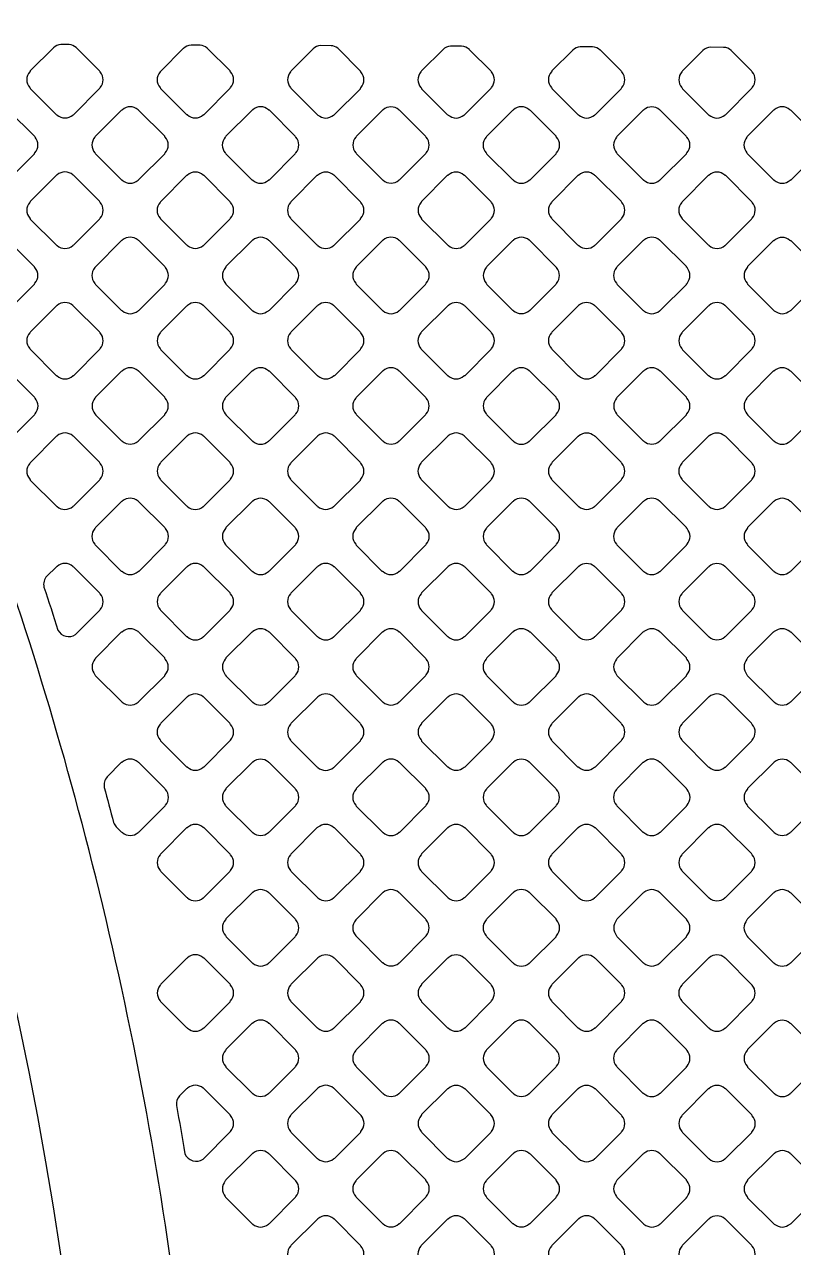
# Model space of a CAD drawing. Extents: x 3811 to 4077, y -444 to -307.
# Drawn here: x 3996.236 to 3997.507, y -389.27 to -387.25 of the extents above; entities that cross this region are included whole.
import ezdxf

# ---------------------------------------------------------------- set-up
doc = ezdxf.new("R2010")
doc.units = 0
doc.layers.add('gbr-dxf', color=7, linetype='Continuous')

msp = doc.modelspace()

# ---------------------------------------------------------------- linework, layer by layer
at = {"layer": 'gbr-dxf', "linetype": 'Continuous'}
for points in [[(3994.5575, -385.8268, -0.198817), (3996.3632, -390.1885, -0.009964), (3996.3632, -390.1913), (3996.3632, -392.4549, -0.210617), (3996.3409, -392.5122), (3996.3354, -392.5177, 0.036059), (3996.3337, -392.5199, 0.135581), (3996.3302, -392.53), (3996.3302, -393.1403, -0.007269)], [(3996.4659, -393.2104), (3996.4659, -392.929, -0.324981), (3996.5004, -392.8814, 0.275426), (3996.5103, -392.8632, -0.015279), (3996.5095, -392.8588, -0.084652), (3996.5086, -392.8504, -0.008073), (3996.5085, -392.8483, -0.015543), (3996.5085, -392.8469), (3996.5085, -392.823, -0.022988), (3996.5085, -392.8208), (3996.5085, -392.7679, 0.103144), (3996.4844, -392.6583, -0.114747), (3996.4635, -392.5686, -0.148502), (3996.4978, -392.4556, 0.140977), (3996.5415, -392.31), (3996.5415, -390.0784, -0.065061), (3996.5405, -390.072, 0.059041), (3996.3375, -388.5917, -0.011828), (3996.3372, -388.5908, 0.055953), (3995.83, -387.2683, -0.032848)]]:
    msp.add_lwpolyline(points, format="xyb", dxfattribs=at)
for points in [[(3996.2451, -387.354, -0.087916), (3996.246, -387.3555), (3996.289, -387.3984, -0.083549), (3996.2904, -387.3993, 0.378418), (3996.3163, -387.3993, -0.096238), (3996.3179, -387.3983), (3996.3605, -387.3557, -0.096197), (3996.3615, -387.3541, 0.378855), (3996.3615, -387.3282, -0.103999), (3996.3604, -387.3264), (3996.3219, -387.2878, 0.159226), (3996.3105, -387.283), (3996.2967, -387.2829, 0.175394), (3996.2842, -387.2883), (3996.2842, -387.2883), (3996.2461, -387.3264, -0.096857), (3996.2451, -387.328, 0.3795)], [(3996.4606, -387.3541, -0.087131), (3996.4615, -387.3556), (3996.5041, -387.3982, -0.100442), (3996.5059, -387.3992, 0.379422), (3996.5318, -387.3992, -0.096625), (3996.5335, -387.3982), (3996.5761, -387.3556, -0.096332), (3996.5771, -387.354, 0.379212), (3996.5771, -387.328, -0.087715), (3996.5762, -387.3265), (3996.5384, -387.2888, 0.163795), (3996.5267, -387.2839), (3996.5119, -387.2838, 0.181511), (3996.499, -387.2892), (3996.4989, -387.2892), (3996.4616, -387.3266, -0.096405), (3996.4606, -387.3282, 0.378494)], [(3996.6762, -387.354, -0.09601), (3996.6771, -387.3556), (3996.7199, -387.3984, -0.091916), (3996.7214, -387.3993, 0.379422), (3996.7474, -387.3993, -0.095956), (3996.749, -387.3983), (3996.7916, -387.3558, -0.096332), (3996.7925, -387.3542, 0.379451), (3996.7925, -387.3282, -0.096614), (3996.7916, -387.3266), (3996.7541, -387.2891, 0.149004), (3996.7433, -387.2848), (3996.726, -387.2847, 0.175524), (3996.7135, -387.2901), (3996.7135, -387.2901), (3996.6771, -387.3264, -0.096539), (3996.6762, -387.3281, 0.37887)], [(3996.8917, -387.3541, -0.103917), (3996.8928, -387.3559), (3996.9351, -387.3983, -0.100151), (3996.9368, -387.3993, 0.379308), (3996.9628, -387.3993, -0.09601), (3996.9644, -387.3983), (3997.0071, -387.3556, -0.096227), (3997.0081, -387.354, 0.379035), (3997.0081, -387.3281, -0.103884), (3997.0071, -387.3263), (3996.9722, -387.2914, -0.067418), (3996.9717, -387.291, 0.178737), (3996.9589, -387.2857, -0.035612), (3996.9586, -387.2857), (3996.9404, -387.2856, 0.17145), (3996.9282, -387.291), (3996.9282, -387.291), (3996.8927, -387.3265, -0.096857), (3996.8917, -387.3281, 0.379731)], [(3997.1072, -387.354, -0.092348), (3997.1082, -387.3556), (3997.151, -387.3984, -0.088207), (3997.1525, -387.3993, 0.37981), (3997.1785, -387.3993, -0.096625), (3997.1801, -387.3983), (3997.2226, -387.3558, -0.096111), (3997.2236, -387.3541, 0.37981), (3997.2236, -387.3282, -0.100399), (3997.2226, -387.3264), (3997.1885, -387.2923, -0.057225), (3997.1881, -387.292, 0.180186), (3997.1752, -387.2866, -0.035281), (3997.1749, -387.2866), (3997.1549, -387.2865, 0.170972), (3997.1427, -387.2919), (3997.1082, -387.3264, -0.096627), (3997.1072, -387.328, 0.379731)], [(3997.3228, -387.3281, 0.37947), (3997.3228, -387.3541, -0.10047), (3997.3238, -387.3558), (3997.3663, -387.3983, -0.096111), (3997.3679, -387.3993, 0.37981), (3997.3939, -387.3993, -0.095956), (3997.3955, -387.3983), (3997.4382, -387.3556, -0.096332), (3997.4391, -387.354, 0.379691), (3997.4391, -387.328, -0.091846), (3997.4382, -387.3265), (3997.4046, -387.2929, 0.178561), (3997.3918, -387.2875), (3997.3707, -387.2874, -0.035825), (3997.3705, -387.2874, 0.18187), (3997.3575, -387.2928), (3997.3238, -387.3265, -0.096423)], [(3996.1373, -387.4618, -0.100399), (3996.1383, -387.4636), (3996.1808, -387.5061, -0.09693), (3996.1825, -387.507, 0.378966), (3996.2084, -387.5071, -0.095883), (3996.2101, -387.5061), (3996.2529, -387.4633, -0.095296), (3996.2538, -387.4617, 0.378402), (3996.2539, -387.4358, -0.095528), (3996.2529, -387.4342), (3996.2103, -387.3916, -0.100093), (3996.2086, -387.3906, 0.37947), (3996.1826, -387.3906, -0.096723), (3996.181, -387.3916), (3996.1383, -387.4342, -0.096857), (3996.1373, -387.4359, 0.379731)], [(3996.3529, -387.4617, -0.091669), (3996.3538, -387.4633), (3996.3966, -387.5061, -0.087645), (3996.3981, -387.507, 0.379299), (3996.4241, -387.507, -0.096625), (3996.4257, -387.506), (3996.4682, -387.4635, -0.096111), (3996.4692, -387.4619, 0.379308), (3996.4692, -387.4359, -0.104256), (3996.4682, -387.4341), (3996.4256, -387.3916, -0.092398), (3996.4241, -387.3906, 0.378765), (3996.3982, -387.3906, -0.096355), (3996.3965, -387.3916), (3996.3539, -387.4342, -0.095796), (3996.3529, -387.4358, 0.378582)], [(3996.5683, -387.4618, -0.092052), (3996.5693, -387.4634), (3996.6121, -387.5062, -0.087639), (3996.6136, -387.5071, 0.378952), (3996.6396, -387.5071, -0.095778), (3996.6412, -387.5062), (3996.684, -387.4634, -0.095916), (3996.6849, -387.4618, 0.379422), (3996.6849, -387.4358, -0.087784), (3996.684, -387.4343), (3996.6412, -387.3915, -0.092233), (3996.6396, -387.3906, 0.379731), (3996.6137, -387.3906, -0.096458), (3996.612, -387.3916), (3996.5693, -387.4342, -0.096627), (3996.5684, -387.4359, 0.379357)], [(3996.784, -387.4618, -0.092052), (3996.7849, -387.4634), (3996.8274, -387.5059, -0.104101), (3996.8292, -387.5069, 0.379201), (3996.8552, -387.5069, -0.095956), (3996.8568, -387.5059), (3996.8993, -387.4635, -0.096332), (3996.9003, -387.4618, 0.379308), (3996.9003, -387.4359, -0.087881), (3996.8994, -387.4344), (3996.8567, -387.3917, -0.092456), (3996.8551, -387.3907, 0.37947), (3996.8291, -387.3907, -0.096458), (3996.8275, -387.3917), (3996.785, -387.4342, -0.096627), (3996.784, -387.4359, 0.3795)], [(3996.9994, -387.4358, 0.379249), (3996.9994, -387.4618, -0.108153), (3997.0005, -387.4637), (3997.0429, -387.506, -0.10399), (3997.0447, -387.5071, 0.37981), (3997.0707, -387.5071, -0.095956), (3997.0723, -387.5061), (3997.1149, -387.4635, -0.096111), (3997.1159, -387.4618, 0.379451), (3997.1159, -387.4359, -0.104473), (3997.1149, -387.4341), (3997.0725, -387.3917, -0.10771), (3997.0706, -387.3906, 0.378939), (3997.0447, -387.3906, -0.096614), (3997.043, -387.3916), (3997.0004, -387.4342, -0.096195)], [(3997.2151, -387.4618, -0.092348), (3997.216, -387.4634), (3997.2587, -387.5061, -0.088202), (3997.2602, -387.507, 0.37981), (3997.2862, -387.507, -0.095956), (3997.2878, -387.506), (3997.3303, -387.4635, -0.096332), (3997.3313, -387.4619, 0.37981), (3997.3313, -387.4359, -0.104392), (3997.3302, -387.4341), (3997.2878, -387.3916, -0.092233), (3997.2862, -387.3907, 0.379731), (3997.2602, -387.3907, -0.096458), (3997.2586, -387.3917), (3997.216, -387.4342, -0.096627), (3997.2151, -387.4358, 0.379731)], [(3997.4305, -387.4618, -0.10047), (3997.4315, -387.4635), (3997.4741, -387.5061, -0.096332), (3997.4757, -387.5071, 0.37981), (3997.5017, -387.5071, -0.096625), (3997.5033, -387.5061), (3997.546, -387.4635, -0.096111), (3997.5469, -387.4618, 0.37981), (3997.5469, -387.4359, -0.096458), (3997.546, -387.4342), (3997.5034, -387.3916, -0.100499), (3997.5016, -387.3906, 0.379731), (3997.4757, -387.3906, -0.096458), (3997.474, -387.3916), (3997.4315, -387.4342, -0.096627), (3997.4305, -387.4358, 0.379731)], [(3996.2451, -387.5436, 0.378532), (3996.2451, -387.5695, -0.103884), (3996.2461, -387.5713), (3996.2886, -387.6138, -0.100093), (3996.2903, -387.6148, 0.379422), (3996.3163, -387.6148, -0.096625), (3996.3179, -387.6138), (3996.3605, -387.5712, -0.096111), (3996.3615, -387.5696, 0.379451), (3996.3615, -387.5436, -0.1082), (3996.3605, -387.5417), (3996.318, -387.4993, -0.096539), (3996.3163, -387.4983, 0.378424), (3996.2904, -387.4983, -0.096238), (3996.2888, -387.4992), (3996.246, -387.542, -0.095394)], [(3996.4606, -387.5696, -0.083317), (3996.4615, -387.571), (3996.5043, -387.6138, -0.096111), (3996.506, -387.6147, 0.37981), (3996.5319, -387.6147, -0.095956), (3996.5336, -387.6138), (3996.5761, -387.5713, -0.096627), (3996.5771, -387.5696, 0.379237), (3996.5771, -387.5437, -0.09601), (3996.5761, -387.542), (3996.5335, -387.4994, -0.100401), (3996.5318, -387.4984, 0.379605), (3996.5058, -387.4984, -0.096723), (3996.5042, -387.4994), (3996.4616, -387.5419, -0.096627), (3996.4606, -387.5436, 0.379731)], [(3996.6762, -387.5696, -0.095866), (3996.6772, -387.5712), (3996.7198, -387.6139, -0.091916), (3996.7213, -387.6148, 0.379465), (3996.7473, -387.6148, -0.095956), (3996.7489, -387.6138), (3996.7916, -387.5712, -0.096332), (3996.7925, -387.5696, 0.37981), (3996.7925, -387.5436, -0.100285), (3996.7915, -387.5419), (3996.749, -387.4993, -0.088207), (3996.7475, -387.4984, 0.379731), (3996.7215, -387.4984, -0.096723), (3996.7198, -387.4994), (3996.6772, -387.542, -0.096857), (3996.6762, -387.5437, 0.379297)], [(3996.8918, -387.5695, -0.104392), (3996.8928, -387.5713), (3996.9353, -387.6138, -0.10046), (3996.937, -387.6148, 0.37981), (3996.963, -387.6148, -0.096625), (3996.9646, -387.6138), (3997.0071, -387.5713, -0.096111), (3997.0081, -387.5697, 0.37981), (3997.0081, -387.5437, -0.09253), (3997.0071, -387.5421), (3996.9644, -387.4994, -0.096423), (3996.9628, -387.4984, 0.379731), (3996.9368, -387.4984, -0.096458), (3996.9352, -387.4994), (3996.8927, -387.5419, -0.096627), (3996.8918, -387.5435, 0.379731)], [(3997.1073, -387.5696, -0.107922), (3997.1083, -387.5715), (3997.1506, -387.6138, -0.103673), (3997.1524, -387.6148, 0.37889), (3997.1783, -387.6148, -0.096117), (3997.18, -387.6138), (3997.2226, -387.5711, -0.095895), (3997.2236, -387.5695, 0.379201), (3997.2236, -387.5436, -0.104392), (3997.2226, -387.5418), (3997.1803, -387.4995, -0.107961), (3997.1784, -387.4984, 0.379731), (3997.1525, -387.4984, -0.096458), (3997.1508, -387.4994), (3997.1083, -387.542, -0.096627), (3997.1073, -387.5436, 0.3795)], [(3997.3227, -387.5695, -0.083548), (3997.3236, -387.5709), (3997.3664, -387.6138, -0.096227), (3997.3681, -387.6148, 0.379422), (3997.394, -387.6147, -0.095956), (3997.3957, -387.6138), (3997.4382, -387.5713, -0.096332), (3997.4391, -387.5696, 0.379451), (3997.4392, -387.5437, -0.096614), (3997.4382, -387.542), (3997.3955, -387.4994, -0.100299), (3997.3938, -387.4984, 0.379249), (3997.3679, -387.4984, -0.096458), (3997.3662, -387.4994), (3997.3237, -387.5419, -0.096627), (3997.3227, -387.5436, 0.379357)], [(3996.1373, -387.6772, -0.095783), (3996.1383, -387.6788), (3996.181, -387.7216, -0.091364), (3996.1826, -387.7225, 0.379299), (3996.2085, -387.7225, -0.096625), (3996.2102, -387.7215), (3996.2528, -387.6789, -0.096111), (3996.2537, -387.6773, 0.37981), (3996.2537, -387.6513, -0.083792), (3996.2529, -387.6499), (3996.21, -387.607, -0.088779), (3996.2085, -387.6061, 0.379022), (3996.1826, -387.6061, -0.096514), (3996.1809, -387.6071), (3996.1383, -387.6497, -0.095824), (3996.1373, -387.6513, 0.378625)], [(3996.3528, -387.6774, -0.096625), (3996.3538, -387.679), (3996.3963, -387.7215, -0.107961), (3996.3982, -387.7226, 0.37981), (3996.4241, -387.7226, -0.095956), (3996.4258, -387.7216), (3996.4684, -387.679, -0.096332), (3996.4694, -387.6773, 0.37981), (3996.4694, -387.6514, -0.10047), (3996.4684, -387.6496), (3996.4259, -387.6071, -0.10399), (3996.4241, -387.6061, 0.379731), (3996.3981, -387.6061, -0.096458), (3996.3965, -387.6071), (3996.3538, -387.6498, -0.096627), (3996.3528, -387.6514, 0.379731)], [(3996.5685, -387.6774, -0.087784), (3996.5694, -387.6788), (3996.6122, -387.7216, -0.083651), (3996.6136, -387.7225, 0.37981), (3996.6396, -387.7225, -0.095956), (3996.6412, -387.7215), (3996.6838, -387.6789, -0.096857), (3996.6848, -387.6773, 0.379237), (3996.6848, -387.6514, -0.092052), (3996.6839, -387.6498), (3996.6413, -387.6072, -0.096423), (3996.6396, -387.6062, 0.379605), (3996.6137, -387.6062, -0.096458), (3996.612, -387.6072), (3996.5695, -387.6497, -0.096627), (3996.5685, -387.6514, 0.379731)], [(3996.7838, -387.6773, -0.087652), (3996.7848, -387.6788), (3996.8275, -387.7216, -0.100442), (3996.8292, -387.7226, 0.379465), (3996.8552, -387.7226, -0.096625), (3996.8568, -387.7216), (3996.8994, -387.679, -0.096111), (3996.9004, -387.6773, 0.37981), (3996.9004, -387.6514, -0.09253), (3996.8995, -387.6498), (3996.8568, -387.6071, -0.096423), (3996.8551, -387.6061, 0.379731), (3996.8291, -387.6061, -0.096458), (3996.8275, -387.6071), (3996.7848, -387.6498, -0.096627), (3996.7839, -387.6514, 0.379297)], [(3996.9996, -387.6773, -0.10047), (3997.0006, -387.6791), (3997.043, -387.7215, -0.096111), (3997.0447, -387.7225, 0.37981), (3997.0706, -387.7225, -0.095956), (3997.0723, -387.7215), (3997.1148, -387.679, -0.096332), (3997.1157, -387.6774, 0.37981), (3997.1157, -387.6514, -0.096723), (3997.1148, -387.6498), (3997.0721, -387.6071, -0.083681), (3997.0707, -387.6062, 0.379731), (3997.0447, -387.6062, -0.096458), (3997.0431, -387.6072), (3997.0005, -387.6497, -0.096627), (3996.9996, -387.6514, 0.379731)], [(3997.2149, -387.6514, 0.37947), (3997.2149, -387.6773, -0.103917), (3997.216, -387.6791), (3997.2585, -387.7216, -0.100151), (3997.2602, -387.7226, 0.379308), (3997.2861, -387.7226, -0.09601), (3997.2878, -387.7217), (3997.3304, -387.679, -0.096227), (3997.3314, -387.6774, 0.379422), (3997.3314, -387.6514, -0.108195), (3997.3303, -387.6495), (3997.2878, -387.607, -0.096423), (3997.2862, -387.6061, 0.379357), (3997.2603, -387.606, -0.096507), (3997.2586, -387.607), (3997.2159, -387.6497, -0.096527)], [(3997.4306, -387.6773, -0.096625), (3997.4316, -387.6789), (3997.4742, -387.7215, -0.092233), (3997.4757, -387.7225, 0.37981), (3997.5017, -387.7225, -0.095956), (3997.5033, -387.7215), (3997.5458, -387.679, -0.096332), (3997.5468, -387.6774, 0.37981), (3997.5468, -387.6514, -0.100902), (3997.5458, -387.6497), (3997.5035, -387.6073, -0.10442), (3997.5016, -387.6063, 0.379731), (3997.4757, -387.6063, -0.096458), (3997.474, -387.6073), (3997.4316, -387.6497, -0.096627), (3997.4306, -387.6513, 0.379731)], [(3996.2452, -387.785, -0.100082), (3996.2462, -387.7867), (3996.2888, -387.8294, -0.095796), (3996.2904, -387.8303, 0.37889), (3996.3164, -387.8303, -0.096117), (3996.318, -387.8294), (3996.3605, -387.7868, -0.095895), (3996.3615, -387.7852, 0.379201), (3996.3615, -387.7592, -0.096625), (3996.3605, -387.7576), (3996.3177, -387.7148, -0.083651), (3996.3163, -387.7139, 0.379731), (3996.2903, -387.7139, -0.096458), (3996.2887, -387.7149), (3996.2462, -387.7574, -0.096627), (3996.2452, -387.7591, 0.3795)], [(3996.4607, -387.7852, -0.10047), (3996.4617, -387.7869), (3996.5041, -387.8294, -0.096111), (3996.5058, -387.8303, 0.37981), (3996.5317, -387.8303, -0.095956), (3996.5334, -387.8294), (3996.5761, -387.7866, -0.096111), (3996.5771, -387.785, 0.37981), (3996.5771, -387.759, -0.096458), (3996.5761, -387.7574), (3996.5336, -387.7149, -0.100499), (3996.5319, -387.7139, 0.379731), (3996.506, -387.7139, -0.096458), (3996.5043, -387.7149), (3996.4616, -387.7576, -0.096627), (3996.4607, -387.7592, 0.379731)], [(3996.6762, -387.7591, 0.379249), (3996.6762, -387.785, -0.09253), (3996.6772, -387.7866), (3996.72, -387.8294, -0.088207), (3996.7215, -387.8303, 0.37981), (3996.7474, -387.8303, -0.096625), (3996.7491, -387.8293), (3996.7916, -387.7868, -0.096111), (3996.7925, -387.7852, 0.379308), (3996.7926, -387.7592, -0.104256), (3996.7915, -387.7574), (3996.7489, -387.7148, -0.092398), (3996.7473, -387.7139, 0.379112), (3996.7214, -387.7139, -0.096614), (3996.7197, -387.7148), (3996.6772, -387.7574, -0.096539)], [(3996.8917, -387.7851, -0.099971), (3996.8927, -387.7868), (3996.9353, -387.8293, -0.096227), (3996.9369, -387.8303, 0.378952), (3996.9628, -387.8303, -0.095866), (3996.9645, -387.8293), (3997.0071, -387.7867, -0.096227), (3997.0081, -387.785, 0.378952), (3997.0081, -387.7591, -0.095968), (3997.0071, -387.7575), (3996.9646, -387.715, -0.10077), (3996.9629, -387.714, 0.379112), (3996.937, -387.714, -0.096259), (3996.9353, -387.7149), (3996.8927, -387.7575, -0.096227), (3996.8917, -387.7592, 0.378699)], [(3997.1073, -387.785, -0.103999), (3997.1083, -387.7868), (3997.1508, -387.8293, -0.100215), (3997.1525, -387.8303, 0.379201), (3997.1785, -387.8303, -0.095956), (3997.1801, -387.8293), (3997.2226, -387.7868, -0.096332), (3997.2236, -387.7852, 0.379308), (3997.2236, -387.7592, -0.092052), (3997.2227, -387.7577), (3997.1799, -387.7149, -0.096527), (3997.1783, -387.714, 0.37947), (3997.1523, -387.714, -0.096458), (3997.1507, -387.7149), (3997.1083, -387.7574, -0.096627), (3997.1073, -387.759, 0.3795)], [(3997.3228, -387.7592, 0.379249), (3997.3228, -387.7851, -0.108153), (3997.3238, -387.787), (3997.3661, -387.8293, -0.10399), (3997.3679, -387.8303, 0.379308), (3997.3938, -387.8303, -0.09601), (3997.3955, -387.8293), (3997.4382, -387.7867, -0.096227), (3997.4391, -387.785, 0.379422), (3997.4391, -387.7591, -0.104293), (3997.4381, -387.7573), (3997.3958, -387.715, -0.108174), (3997.394, -387.714, 0.3795), (3997.368, -387.714, -0.096614), (3997.3663, -387.7149), (3997.3237, -387.7575, -0.096195)], [(3996.1551, -387.8637, -0.002718), (3996.1797, -387.9277, -0.053645), (3996.1803, -387.9289, 0.505127), (3996.2114, -387.9355, -0.06248), (3996.2127, -387.9347), (3996.2529, -387.8945, -0.096111), (3996.2539, -387.8928, 0.379308), (3996.2539, -387.8669, -0.08785), (3996.253, -387.8654), (3996.2101, -387.8225, -0.092456), (3996.2086, -387.8216, 0.379), (3996.1826, -387.8216, -0.095968), (3996.181, -387.8226), (3996.1596, -387.844), (3996.1596, -387.844, 0.270316)], [(3996.353, -387.8928, -0.100082), (3996.354, -387.8946), (3996.3965, -387.9371, -0.095895), (3996.3981, -387.938, 0.378747), (3996.4241, -387.938, -0.09601), (3996.4257, -387.9371), (3996.4682, -387.8945, -0.095916), (3996.4692, -387.8929, 0.379422), (3996.4692, -387.8669, -0.096625), (3996.4682, -387.8653), (3996.4255, -387.8226, -0.083651), (3996.4241, -387.8217, 0.379731), (3996.3982, -387.8217, -0.096458), (3996.3965, -387.8227), (3996.354, -387.8652, -0.096627), (3996.353, -387.8669, 0.3795)], [(3996.5684, -387.8929, -0.100399), (3996.5694, -387.8946), (3996.612, -387.9372, -0.096627), (3996.6136, -387.9382, 0.37981), (3996.6396, -387.9382, -0.096625), (3996.6412, -387.9372), (3996.6839, -387.8945, -0.096111), (3996.6849, -387.8928, 0.37981), (3996.6849, -387.8669, -0.096458), (3996.6839, -387.8652), (3996.6413, -387.8226, -0.100824), (3996.6396, -387.8216, 0.379731), (3996.6137, -387.8216, -0.096625), (3996.612, -387.8226), (3996.5693, -387.8653, -0.096111), (3996.5684, -387.8669, 0.379731)], [(3996.784, -387.8929, -0.083317), (3996.7849, -387.8943), (3996.8276, -387.937, -0.096111), (3996.8292, -387.938, 0.37981), (3996.8552, -387.938, -0.095956), (3996.8568, -387.937), (3996.8993, -387.8945, -0.096627), (3996.9003, -387.8928, 0.379237), (3996.9003, -387.8669, -0.09601), (3996.8993, -387.8653), (3996.8568, -387.8227, -0.100401), (3996.8551, -387.8217, 0.379605), (3996.8292, -387.8218, -0.096723), (3996.8275, -387.8227), (3996.785, -387.8653, -0.096627), (3996.784, -387.8669, 0.379731)], [(3996.9994, -387.8928, -0.099971), (3997.0004, -387.8945), (3997.0431, -387.9371, -0.095895), (3997.0447, -387.9381, 0.379191), (3997.0707, -387.9381, -0.096117), (3997.0723, -387.9371), (3997.115, -387.8945, -0.095895), (3997.1159, -387.8928, 0.379201), (3997.1159, -387.8669, -0.096625), (3997.1149, -387.8653), (3997.0723, -387.8227, -0.100476), (3997.0706, -387.8217, 0.379731), (3997.0446, -387.8217, -0.096723), (3997.043, -387.8226), (3997.0004, -387.8652, -0.096857), (3996.9995, -387.8668, 0.379357)], [(3997.2151, -387.8928, -0.10047), (3997.2161, -387.8946), (3997.2585, -387.937, -0.096111), (3997.2602, -387.938, 0.37981), (3997.2862, -387.938, -0.095956), (3997.2878, -387.937), (3997.3303, -387.8945, -0.096332), (3997.3313, -387.8929, 0.37981), (3997.3313, -387.8669, -0.096625), (3997.3303, -387.8653), (3997.2876, -387.8226, -0.083651), (3997.2862, -387.8217, 0.379731), (3997.2602, -387.8217, -0.096458), (3997.2586, -387.8227), (3997.216, -387.8652, -0.096627), (3997.2151, -387.8669, 0.379731)], [(3997.4305, -387.8669, 0.379249), (3997.4305, -387.8928, -0.108042), (3997.4315, -387.8947), (3997.4739, -387.9371, -0.104264), (3997.4757, -387.9381, 0.37981), (3997.5017, -387.9381, -0.096625), (3997.5033, -387.9371), (3997.546, -387.8945, -0.096111), (3997.5469, -387.8929, 0.379451), (3997.547, -387.8669, -0.104473), (3997.5459, -387.8651), (3997.5035, -387.8227, -0.10771), (3997.5016, -387.8216, 0.378939), (3997.4757, -387.8216, -0.096614), (3997.474, -387.8226), (3997.4314, -387.8652, -0.096195)], [(3996.2452, -388.0007, -0.096117), (3996.2461, -388.0023), (3996.2887, -388.0449, -0.092187), (3996.2903, -388.0459, 0.379201), (3996.3163, -388.0458, -0.095956), (3996.3179, -388.0449), (3996.3605, -388.0022, -0.096332), (3996.3615, -388.0006, 0.379308), (3996.3615, -387.9747, -0.100076), (3996.3605, -387.9729), (3996.3179, -387.9303, -0.088207), (3996.3164, -387.9294, 0.37947), (3996.2905, -387.9294, -0.096458), (3996.2888, -387.9304), (3996.2462, -387.9731, -0.096627), (3996.2452, -387.9747, 0.3795)], [(3996.4607, -388.0006, -0.096625), (3996.4616, -388.0022), (3996.5043, -388.0449, -0.092072), (3996.5059, -388.0459, 0.37981), (3996.5319, -388.0459, -0.096625), (3996.5335, -388.0449), (3996.5761, -388.0023, -0.096111), (3996.5771, -388.0006, 0.37981), (3996.5771, -387.9747, -0.083601), (3996.5762, -387.9733), (3996.5333, -387.9304, -0.088202), (3996.5318, -387.9294, 0.379731), (3996.5058, -387.9294, -0.096458), (3996.5042, -387.9304), (3996.4616, -387.973, -0.096627), (3996.4607, -387.9746, 0.379731)], [(3996.6762, -388.0007, -0.104392), (3996.6772, -388.0025), (3996.7196, -388.0448, -0.100151), (3996.7213, -388.0458, 0.37981), (3996.7473, -388.0458, -0.095956), (3996.7489, -388.0449), (3996.7916, -388.0022, -0.096332), (3996.7925, -388.0006, 0.37981), (3996.7925, -387.9746, -0.108153), (3996.7915, -387.9728), (3996.7491, -387.9304, -0.096111), (3996.7475, -387.9294, 0.379731), (3996.7215, -387.9294, -0.096458), (3996.7199, -387.9304), (3996.6772, -387.9731, -0.096627), (3996.6762, -387.9747, 0.379731)], [(3996.8917, -388.0005, -0.092139), (3996.8927, -388.0021), (3996.9355, -388.0449, -0.087638), (3996.937, -388.0458, 0.379451), (3996.9629, -388.0459, -0.096117), (3996.9646, -388.0449), (3997.0071, -388.0023, -0.095796), (3997.0081, -388.0007, 0.378779), (3997.0081, -387.9748, -0.104256), (3997.0071, -387.973), (3996.9644, -387.9303, -0.092413), (3996.9629, -387.9294, 0.37947), (3996.9369, -387.9294, -0.096458), (3996.9353, -387.9304), (3996.8927, -387.9729, -0.096627), (3996.8917, -387.9746, 0.379731)], [(3997.1073, -388.0006, -0.100076), (3997.1083, -388.0023), (3997.1508, -388.0448, -0.095916), (3997.1524, -388.0458, 0.379191), (3997.1784, -388.0458, -0.096117), (3997.18, -388.0448), (3997.2226, -388.0022, -0.095895), (3997.2236, -388.0005, 0.379201), (3997.2236, -387.9746, -0.096625), (3997.2226, -387.973), (3997.1802, -387.9305, -0.100151), (3997.1784, -387.9295, 0.379731), (3997.1525, -387.9295, -0.096458), (3997.1508, -387.9305), (3997.1083, -387.973, -0.096627), (3997.1073, -387.9747, 0.379357)], [(3997.3227, -388.0006, -0.092139), (3997.3237, -388.0022), (3997.3663, -388.0448, -0.104264), (3997.3681, -388.0458, 0.37981), (3997.394, -388.0458, -0.096625), (3997.3957, -388.0448), (3997.4382, -388.0023, -0.096111), (3997.4391, -388.0007, 0.37981), (3997.4391, -387.9747, -0.088014), (3997.4382, -387.9732), (3997.3954, -387.9304, -0.092233), (3997.3938, -387.9295, 0.379731), (3997.3679, -387.9295, -0.096458), (3997.3662, -387.9304), (3997.3237, -387.973, -0.096627), (3997.3227, -387.9746, 0.379731)], [(3996.3528, -388.1084, -0.087848), (3996.3537, -388.1099), (3996.3964, -388.1526, -0.10046), (3996.3982, -388.1536, 0.37981), (3996.4241, -388.1536, -0.096625), (3996.4258, -388.1526), (3996.4684, -388.11, -0.096111), (3996.4694, -388.1084, 0.37981), (3996.4694, -388.0824, -0.09253), (3996.4684, -388.0808), (3996.4257, -388.0381, -0.096423), (3996.4241, -388.0372, 0.379731), (3996.3981, -388.0372, -0.096458), (3996.3965, -388.0381), (3996.3538, -388.0808, -0.096627), (3996.3528, -388.0824, 0.379731)], [(3996.5684, -388.1084, -0.092162), (3996.5694, -388.11), (3996.6119, -388.1525, -0.103673), (3996.6137, -388.1535, 0.37889), (3996.6396, -388.1535, -0.096117), (3996.6413, -388.1525), (3996.6838, -388.11, -0.095895), (3996.6848, -388.1083, 0.379201), (3996.6848, -388.0824, -0.087784), (3996.6838, -388.0809), (3996.6412, -388.0382, -0.092233), (3996.6396, -388.0373, 0.379731), (3996.6136, -388.0373, -0.096458), (3996.612, -388.0383), (3996.5694, -388.0808, -0.096627), (3996.5685, -388.0824, 0.3795)], [(3996.7839, -388.1084, -0.096625), (3996.7848, -388.1101), (3996.8273, -388.1526, -0.107817), (3996.8292, -388.1536, 0.37981), (3996.8552, -388.1536, -0.096625), (3996.8568, -388.1526), (3996.8994, -388.11, -0.096111), (3996.9004, -388.1084, 0.37981), (3996.9004, -388.0824, -0.100399), (3996.8994, -388.0807), (3996.8569, -388.0382, -0.10437), (3996.8551, -388.0372, 0.379731), (3996.8291, -388.0372, -0.096458), (3996.8275, -388.0381), (3996.7848, -388.0808, -0.096627), (3996.7839, -388.0824, 0.379731)], [(3996.9995, -388.0824, 0.378939), (3996.9995, -388.1084, -0.092162), (3997.0005, -388.1099), (3997.0432, -388.1526, -0.08752), (3997.0447, -388.1536, 0.37889), (3997.0706, -388.1535, -0.096117), (3997.0723, -388.1526), (3997.1148, -388.11, -0.095796), (3997.1158, -388.1084, 0.378779), (3997.1158, -388.0825, -0.104185), (3997.1148, -388.0807), (3997.0723, -388.0382, -0.092398), (3997.0707, -388.0372, 0.379112), (3997.0447, -388.0372, -0.096614), (3997.0431, -388.0382), (3997.0005, -388.0808, -0.096539)], [(3997.2149, -388.1083, -0.096261), (3997.2159, -388.11), (3997.2587, -388.1527, -0.092398), (3997.2602, -388.1536, 0.379465), (3997.2862, -388.1536, -0.096625), (3997.2878, -388.1527), (3997.3304, -388.1101, -0.096111), (3997.3314, -388.1084, 0.37981), (3997.3314, -388.0824, -0.100585), (3997.3304, -388.0807), (3997.2877, -388.038, -0.088202), (3997.2862, -388.0371, 0.379731), (3997.2602, -388.0371, -0.096458), (3997.2586, -388.0381), (3997.2159, -388.0807, -0.096627), (3997.215, -388.0824, 0.379297)], [(3997.4306, -388.1083, -0.104392), (3997.4316, -388.1101), (3997.474, -388.1525, -0.100151), (3997.4757, -388.1535, 0.37981), (3997.5017, -388.1535, -0.095956), (3997.5033, -388.1525), (3997.5458, -388.11, -0.096332), (3997.5468, -388.1084, 0.37981), (3997.5468, -388.0824, -0.092523), (3997.5459, -388.0808), (3997.5033, -388.0383, -0.096857), (3997.5016, -388.0373, 0.379731), (3997.4757, -388.0373, -0.096458), (3997.474, -388.0383), (3997.4316, -388.0807, -0.096627), (3997.4306, -388.0824, 0.379731)], [(3996.2687, -388.1793, -0.002947), (3996.2917, -388.2502, 0.44039), (3996.3209, -388.2575), (3996.3606, -388.2178, -0.096227), (3996.3616, -388.2162, 0.379422), (3996.3615, -388.1902, -0.096458), (3996.3606, -388.1886), (3996.318, -388.146, -0.100499), (3996.3163, -388.145, 0.379471), (3996.2903, -388.145, -0.09601), (3996.2887, -388.1459), (3996.2735, -388.161, 0.250344)], [(3996.4607, -388.2162, -0.092162), (3996.4616, -388.2178), (3996.5043, -388.2605, -0.087645), (3996.5058, -388.2614, 0.379201), (3996.5317, -388.2614, -0.096625), (3996.5334, -388.2604), (3996.5761, -388.2177, -0.096111), (3996.5771, -388.216, 0.379308), (3996.5771, -388.1901, -0.08785), (3996.5762, -388.1886), (3996.5335, -388.1459, -0.092456), (3996.5319, -388.1449, 0.37947), (3996.506, -388.145, -0.096458), (3996.5043, -388.1459), (3996.4616, -388.1886, -0.096627), (3996.4607, -388.1902, 0.3795)], [(3996.6762, -388.216, -0.100082), (3996.6772, -388.2178), (3996.7198, -388.2604, -0.095895), (3996.7215, -388.2614, 0.378747), (3996.7474, -388.2614, -0.09601), (3996.749, -388.2604), (3996.7916, -388.2179, -0.096227), (3996.7925, -388.2162, 0.379422), (3996.7925, -388.1903, -0.096608), (3996.7916, -388.1886), (3996.7487, -388.1458, -0.083651), (3996.7473, -388.1449, 0.379731), (3996.7214, -388.1449, -0.096458), (3996.7197, -388.1459), (3996.6772, -388.1884, -0.096627), (3996.6762, -388.1901, 0.3795)], [(3996.8917, -388.2161, -0.107922), (3996.8928, -388.218), (3996.9351, -388.2603, -0.103923), (3996.9369, -388.2614, 0.379201), (3996.9628, -388.2613, -0.096625), (3996.9645, -388.2604), (3997.0071, -388.2177, -0.096111), (3997.0081, -388.2161, 0.379308), (3997.0081, -388.1901, -0.104256), (3997.0071, -388.1883), (3996.9648, -388.146, -0.108196), (3996.9629, -388.145, 0.37947), (3996.9369, -388.145, -0.096458), (3996.9353, -388.146), (3996.8927, -388.1885, -0.096627), (3996.8918, -388.1902, 0.3795)], [(3997.1072, -388.1901, 0.379249), (3997.1073, -388.216, -0.096458), (3997.1083, -388.2177), (3997.1509, -388.2604, -0.092289), (3997.1525, -388.2613, 0.37981), (3997.1785, -388.2613, -0.096625), (3997.1801, -388.2604), (3997.2226, -388.2178, -0.096111), (3997.2236, -388.2162, 0.379308), (3997.2236, -388.1903, -0.100402), (3997.2226, -388.1885), (3997.1801, -388.146, -0.104354), (3997.1783, -388.145, 0.379112), (3997.1524, -388.145, -0.096614), (3997.1507, -388.1459), (3997.1082, -388.1884, -0.096527)], [(3997.3228, -388.2161, -0.100082), (3997.3238, -388.2178), (3997.3663, -388.2603, -0.095895), (3997.3679, -388.2613, 0.379011), (3997.3939, -388.2613, -0.09601), (3997.3955, -388.2604), (3997.4382, -388.2177, -0.096227), (3997.4391, -388.2161, 0.378952), (3997.4391, -388.1901, -0.095968), (3997.4382, -388.1885), (3997.3957, -388.146, -0.10077), (3997.3939, -388.145, 0.37947), (3997.368, -388.145, -0.096458), (3997.3663, -388.146), (3997.3238, -388.1885, -0.096857), (3997.3228, -388.1902, 0.379297)], [(3996.353, -388.3239, -0.092348), (3996.3539, -388.3255), (3996.3966, -388.3681, -0.088202), (3996.3981, -388.3691, 0.379308), (3996.4241, -388.3691, -0.09601), (3996.4257, -388.3681), (3996.4682, -388.3256, -0.096227), (3996.4692, -388.3239, 0.378952), (3996.4692, -388.298, -0.103956), (3996.4682, -388.2962), (3996.4257, -388.2537, -0.092456), (3996.4241, -388.2527, 0.37947), (3996.3982, -388.2528, -0.096458), (3996.3965, -388.2537), (3996.354, -388.2963, -0.096627), (3996.353, -388.2979, 0.379731)], [(3996.5684, -388.3238, -0.100082), (3996.5694, -388.3256), (3996.612, -388.3682, -0.096227), (3996.6137, -388.3692, 0.379201), (3996.6396, -388.3692, -0.095956), (3996.6413, -388.3682), (3996.6839, -388.3256, -0.096332), (3996.6849, -388.3239, 0.379308), (3996.6849, -388.298, -0.095968), (3996.6839, -388.2963), (3996.6413, -388.2537, -0.10077), (3996.6396, -388.2527, 0.37947), (3996.6136, -388.2527, -0.096458), (3996.612, -388.2537), (3996.5694, -388.2962, -0.096627), (3996.5684, -388.2979, 0.3795)], [(3996.784, -388.3239, -0.092348), (3996.7849, -388.3255), (3996.8274, -388.368, -0.10399), (3996.8292, -388.369, 0.379308), (3996.8551, -388.369, -0.09601), (3996.8568, -388.3681), (3996.8993, -388.3255, -0.096227), (3996.9003, -388.3239, 0.378952), (3996.9003, -388.2979, -0.087946), (3996.8994, -388.2965), (3996.8567, -388.2537, -0.092456), (3996.8551, -388.2528, 0.37947), (3996.8291, -388.2528, -0.096458), (3996.8275, -388.2538), (3996.785, -388.2963, -0.096627), (3996.784, -388.298, 0.379731)], [(3996.9994, -388.3239, -0.108153), (3997.0005, -388.3257), (3997.0429, -388.3681, -0.104311), (3997.0447, -388.3692, 0.37981), (3997.0707, -388.3692, -0.096625), (3997.0723, -388.3682), (3997.1149, -388.3256, -0.096111), (3997.1159, -388.3239, 0.37981), (3997.1159, -388.2979, -0.104293), (3997.1149, -388.2961), (3997.0725, -388.2538, -0.108515), (3997.0706, -388.2527, 0.379731), (3997.0446, -388.2527, -0.096458), (3997.043, -388.2537), (3997.0004, -388.2962, -0.096627), (3996.9994, -388.2979, 0.379731)], [(3997.2151, -388.3239, -0.092348), (3997.216, -388.3255), (3997.2587, -388.3681, -0.088202), (3997.2602, -388.3691, 0.379308), (3997.2861, -388.3691, -0.09601), (3997.2878, -388.3681), (3997.3303, -388.3255, -0.096227), (3997.3313, -388.3239, 0.378952), (3997.3313, -388.298, -0.103956), (3997.3303, -388.2962), (3997.2878, -388.2537, -0.092398), (3997.2862, -388.2527, 0.37947), (3997.2603, -388.2527, -0.096723), (3997.2586, -388.2537), (3997.216, -388.2963, -0.096627), (3997.2151, -388.2979, 0.379731)], [(3997.4305, -388.3238, -0.100402), (3997.4315, -388.3255), (3997.4741, -388.3682, -0.096328), (3997.4758, -388.3691, 0.379422), (3997.5017, -388.3691, -0.095956), (3997.5034, -388.3681), (3997.546, -388.3256, -0.096332), (3997.5469, -388.3239, 0.379451), (3997.547, -388.298, -0.096614), (3997.546, -388.2963), (3997.5033, -388.2537, -0.100442), (3997.5016, -388.2527, 0.379249), (3997.4757, -388.2527, -0.096723), (3997.474, -388.2537), (3997.4315, -388.2962, -0.096857), (3997.4305, -388.2979, 0.379357)], [(3996.4606, -388.4316, -0.083328), (3996.4615, -388.433), (3996.5043, -388.4758, -0.096332), (3996.506, -388.4768, 0.379451), (3996.5319, -388.4768, -0.096117), (3996.5336, -388.4759), (3996.5761, -388.4333, -0.095796), (3996.5771, -388.4317, 0.378779), (3996.5771, -388.4058, -0.09601), (3996.5761, -388.4041), (3996.5335, -388.3615, -0.10077), (3996.5318, -388.3605, 0.37947), (3996.5058, -388.3605, -0.096458), (3996.5042, -388.3615), (3996.4616, -388.404, -0.096627), (3996.4606, -388.4057, 0.379731)], [(3996.6762, -388.4317, -0.096625), (3996.6772, -388.4334), (3996.7198, -388.4759, -0.092233), (3996.7213, -388.4769, 0.37981), (3996.7473, -388.4769, -0.095956), (3996.7489, -388.4759), (3996.7916, -388.4333, -0.096332), (3996.7925, -388.4316, 0.37981), (3996.7925, -388.4057, -0.10047), (3996.7915, -388.4039), (3996.749, -388.3614, -0.088202), (3996.7475, -388.3604, 0.379731), (3996.7215, -388.3604, -0.096458), (3996.7199, -388.3614), (3996.6772, -388.4041, -0.096627), (3996.6762, -388.4057, 0.379731)], [(3996.8918, -388.4316, -0.104392), (3996.8928, -388.4334), (3996.9353, -388.4758, -0.10046), (3996.937, -388.4768, 0.37981), (3996.963, -388.4768, -0.096625), (3996.9646, -388.4759), (3997.0071, -388.4334, -0.096111), (3997.0081, -388.4317, 0.37981), (3997.0081, -388.4058, -0.09253), (3997.0071, -388.4042), (3996.9644, -388.3615, -0.096627), (3996.9628, -388.3605, 0.379731), (3996.9368, -388.3605, -0.096723), (3996.9352, -388.3615), (3996.8927, -388.4039, -0.096627), (3996.8918, -388.4056, 0.379731)], [(3997.1073, -388.4317, -0.108153), (3997.1083, -388.4336), (3997.1506, -388.4758, -0.10399), (3997.1524, -388.4768, 0.37981), (3997.1784, -388.4768, -0.095956), (3997.18, -388.4759), (3997.2226, -388.4332, -0.096332), (3997.2236, -388.4316, 0.37981), (3997.2236, -388.4056, -0.104392), (3997.2226, -388.4038), (3997.1803, -388.3616, -0.107961), (3997.1784, -388.3605, 0.379731), (3997.1525, -388.3605, -0.096458), (3997.1508, -388.3615), (3997.1083, -388.4041, -0.096627), (3997.1073, -388.4057, 0.379731)], [(3997.3228, -388.4316, -0.096625), (3997.3238, -388.4332), (3997.3665, -388.4759, -0.092233), (3997.368, -388.4768, 0.37981), (3997.394, -388.4768, -0.095956), (3997.3956, -388.4759), (3997.4382, -388.4334, -0.096627), (3997.4391, -388.4317, 0.379237), (3997.4392, -388.4058, -0.100093), (3997.4382, -388.404), (3997.3956, -388.3615, -0.103868), (3997.3938, -388.3605, 0.379605), (3997.3679, -388.3605, -0.096458), (3997.3662, -388.3615), (3997.3238, -388.4039, -0.096627), (3997.3228, -388.4056, 0.379731)], [(3996.3683, -388.51, -0.002393), (3996.3838, -388.5681, 0.103263), (3996.388, -388.5751), (3996.3964, -388.5835, -0.107961), (3996.3983, -388.5845, 0.379308), (3996.4242, -388.5845, -0.09601), (3996.4259, -388.5836), (3996.4684, -388.541, -0.096227), (3996.4694, -388.5394, 0.379422), (3996.4694, -388.5134, -0.096458), (3996.4684, -388.5118), (3996.4258, -388.4692, -0.100499), (3996.4241, -388.4682, 0.379731), (3996.3981, -388.4682, -0.096458), (3996.3965, -388.4691), (3996.3733, -388.4924, 0.242141)], [(3996.5684, -388.5394, -0.083163), (3996.5693, -388.5408), (3996.6121, -388.5836, -0.095796), (3996.6137, -388.5845, 0.37889), (3996.6396, -388.5845, -0.096117), (3996.6413, -388.5836), (3996.6838, -388.541, -0.095895), (3996.6848, -388.5394, 0.379201), (3996.6848, -388.5134, -0.096625), (3996.6838, -388.5118), (3996.6413, -388.4693, -0.100151), (3996.6396, -388.4683, 0.379731), (3996.6136, -388.4683, -0.096458), (3996.612, -388.4693), (3996.5694, -388.5118, -0.096627), (3996.5685, -388.5135, 0.3795)], [(3996.7839, -388.5395, -0.087848), (3996.7848, -388.5409), (3996.8275, -388.5836, -0.10046), (3996.8292, -388.5846, 0.37981), (3996.8552, -388.5846, -0.096625), (3996.8568, -388.5837), (3996.8994, -388.541, -0.096111), (3996.9004, -388.5394, 0.37981), (3996.9004, -388.5134, -0.09253), (3996.8995, -388.5119), (3996.8568, -388.4692, -0.096423), (3996.8551, -388.4682, 0.379731), (3996.8291, -388.4682, -0.096458), (3996.8275, -388.4692), (3996.7848, -388.5118, -0.096627), (3996.7839, -388.5135, 0.379731)], [(3996.9995, -388.5394, -0.100082), (3997.0005, -388.5411), (3997.0431, -388.5836, -0.095796), (3997.0447, -388.5846, 0.37889), (3997.0706, -388.5846, -0.096117), (3997.0723, -388.5836), (3997.1148, -388.5411, -0.095895), (3997.1158, -388.5394, 0.379201), (3997.1157, -388.5135, -0.096625), (3997.1148, -388.5118), (3997.0721, -388.4692, -0.083651), (3997.0707, -388.4683, 0.379731), (3997.0447, -388.4683, -0.096458), (3997.0431, -388.4693), (3997.0005, -388.5118, -0.096627), (3996.9996, -388.5134, 0.3795)], [(3997.2149, -388.5394, -0.104392), (3997.216, -388.5412), (3997.2585, -388.5837, -0.100151), (3997.2602, -388.5847, 0.37981), (3997.2862, -388.5847, -0.095956), (3997.2878, -388.5837), (3997.3304, -388.5411, -0.096332), (3997.3314, -388.5395, 0.37981), (3997.3314, -388.5135, -0.108153), (3997.3303, -388.5116), (3997.2878, -388.4691, -0.096111), (3997.2862, -388.4681, 0.379731), (3997.2602, -388.4681, -0.096458), (3997.2586, -388.4691), (3997.2159, -388.5118, -0.096627), (3997.2149, -388.5134, 0.379731)], [(3997.4306, -388.5134, 0.37947), (3997.4306, -388.5394, -0.096458), (3997.4316, -388.541), (3997.4742, -388.5836, -0.092289), (3997.4757, -388.5845, 0.37981), (3997.5017, -388.5845, -0.096625), (3997.5033, -388.5836), (3997.5459, -388.541, -0.096111), (3997.5468, -388.5394, 0.379308), (3997.5469, -388.5135, -0.100402), (3997.5459, -388.5117), (3997.5035, -388.4693, -0.104354), (3997.5017, -388.4683, 0.379), (3997.4757, -388.4683, -0.09601), (3997.4741, -388.4693), (3997.4316, -388.5118, -0.096527)], [(3996.4608, -388.6471, -0.100093), (3996.4618, -388.6488), (3996.5043, -388.6914, -0.095686), (3996.5059, -388.6923, 0.379169), (3996.5319, -388.6923, -0.096625), (3996.5335, -388.6913), (3996.5761, -388.6487, -0.096111), (3996.5771, -388.6471, 0.379308), (3996.5771, -388.6211, -0.096507), (3996.5761, -388.6195), (3996.5336, -388.577, -0.10077), (3996.5319, -388.576, 0.379411), (3996.506, -388.576, -0.096766), (3996.5043, -388.577), (3996.4618, -388.6195, -0.096527), (3996.4608, -388.6212, 0.378789)], [(3996.6762, -388.6211, 0.37947), (3996.6762, -388.6471, -0.091954), (3996.6772, -388.6487), (3996.72, -388.6915, -0.087978), (3996.7215, -388.6924, 0.379308), (3996.7474, -388.6924, -0.09601), (3996.749, -388.6914), (3996.7916, -388.6489, -0.096227), (3996.7925, -388.6473, 0.379422), (3996.7925, -388.6213, -0.10451), (3996.7915, -388.6195), (3996.7489, -388.5769, -0.092233), (3996.7473, -388.576, 0.379357), (3996.7214, -388.5759, -0.096507), (3996.7198, -388.5769), (3996.6772, -388.6195, -0.096527)], [(3996.8917, -388.6472, -0.100082), (3996.8927, -388.6489), (3996.9353, -388.6914, -0.095895), (3996.9369, -388.6924, 0.379201), (3996.9628, -388.6924, -0.096625), (3996.9645, -388.6914), (3997.0071, -388.6488, -0.096111), (3997.0081, -388.6471, 0.379308), (3997.0081, -388.6212, -0.096507), (3997.0071, -388.6195), (3996.9646, -388.577, -0.10077), (3996.9629, -388.576, 0.37947), (3996.9369, -388.576, -0.096458), (3996.9353, -388.577), (3996.8927, -388.6196, -0.096627), (3996.8918, -388.6212, 0.3795)], [(3997.1073, -388.6471, -0.104392), (3997.1083, -388.6489), (3997.1508, -388.6914, -0.100151), (3997.1525, -388.6924, 0.37981), (3997.1785, -388.6924, -0.095956), (3997.1801, -388.6914), (3997.2226, -388.6489, -0.096332), (3997.2236, -388.6473, 0.37981), (3997.2236, -388.6213, -0.092348), (3997.2226, -388.6197), (3997.1799, -388.577, -0.096111), (3997.1783, -388.576, 0.379731), (3997.1523, -388.576, -0.096458), (3997.1507, -388.577), (3997.1083, -388.6195, -0.096627), (3997.1073, -388.6211, 0.379731)], [(3997.3228, -388.6472, -0.108195), (3997.3238, -388.6491), (3997.3661, -388.6913, -0.104691), (3997.3679, -388.6924, 0.37981), (3997.3939, -388.6924, -0.096625), (3997.3955, -388.6914), (3997.4381, -388.6488, -0.096111), (3997.4391, -388.6471, 0.37981), (3997.4391, -388.6212, -0.104293), (3997.4381, -388.6194), (3997.3958, -388.5771, -0.108174), (3997.3939, -388.576, 0.379731), (3997.368, -388.576, -0.096723), (3997.3663, -388.577), (3997.3238, -388.6196, -0.096857), (3997.3228, -388.6212, 0.379731)], [(3996.5685, -388.7288, 0.378939), (3996.5685, -388.7548, -0.107964), (3996.5696, -388.7566), (3996.612, -388.7991, -0.104536), (3996.6138, -388.8001, 0.379201), (3996.6397, -388.8001, -0.095956), (3996.6414, -388.7991), (3996.6839, -388.7566, -0.096332), (3996.6849, -388.7549, 0.37981), (3996.6849, -388.729, -0.104175), (3996.6838, -388.7272), (3996.6414, -388.6848, -0.108174), (3996.6396, -388.6837, 0.3795), (3996.6136, -388.6837, -0.096614), (3996.612, -388.6847), (3996.5695, -388.7272, -0.096539)], [(3996.784, -388.755, -0.083317), (3996.7849, -388.7564), (3996.8276, -388.7991, -0.096111), (3996.8292, -388.8, 0.379308), (3996.8551, -388.8001, -0.09601), (3996.8568, -388.7991), (3996.8993, -388.7565, -0.096227), (3996.9003, -388.7549, 0.378952), (3996.9003, -388.729, -0.095968), (3996.8993, -388.7273), (3996.8568, -388.6848, -0.10077), (3996.8551, -388.6838, 0.37947), (3996.8291, -388.6838, -0.096458), (3996.8275, -388.6848), (3996.785, -388.7274, -0.096627), (3996.784, -388.729, 0.379731)], [(3996.9994, -388.7549, -0.10047), (3997.0005, -388.7566), (3997.043, -388.7992, -0.096111), (3997.0447, -388.8002, 0.37981), (3997.0707, -388.8002, -0.095956), (3997.0723, -388.7992), (3997.1149, -388.7566, -0.096332), (3997.1159, -388.7549, 0.37981), (3997.1159, -388.729, -0.096723), (3997.1149, -388.7273), (3997.0723, -388.6847, -0.100519), (3997.0706, -388.6837, 0.379731), (3997.0446, -388.6837, -0.096458), (3997.043, -388.6847), (3997.0004, -388.7273, -0.096627), (3996.9994, -388.7289, 0.379731)], [(3997.2151, -388.7549, -0.099964), (3997.2161, -388.7566), (3997.2585, -388.7991, -0.096332), (3997.2602, -388.8001, 0.37981), (3997.2862, -388.8001, -0.096625), (3997.2878, -388.7991), (3997.3303, -388.7566, -0.096111), (3997.3313, -388.755, 0.37981), (3997.3313, -388.729, -0.096458), (3997.3303, -388.7274), (3997.2876, -388.6847, -0.083733), (3997.2862, -388.6838, 0.379731), (3997.2602, -388.6838, -0.096723), (3997.2586, -388.6848), (3997.216, -388.7273, -0.096857), (3997.2151, -388.729, 0.379731)], [(3997.4305, -388.7549, -0.108153), (3997.4315, -388.7568), (3997.4739, -388.7992, -0.10399), (3997.4757, -388.8002, 0.37981), (3997.5017, -388.8002, -0.095956), (3997.5033, -388.7992), (3997.546, -388.7566, -0.096332), (3997.5469, -388.7549, 0.37981), (3997.5469, -388.729, -0.104392), (3997.5459, -388.7272), (3997.5035, -388.6848, -0.107961), (3997.5016, -388.6837, 0.379731), (3997.4757, -388.6837, -0.096458), (3997.474, -388.6847), (3997.4315, -388.7273, -0.096627), (3997.4305, -388.7289, 0.379731)], [(3996.4608, -388.8626, -0.129171), (3996.4616, -388.8643), (3996.5042, -388.9068, -0.104264), (3996.506, -388.9079, 0.37981), (3996.5319, -388.9079, -0.096625), (3996.5336, -388.9069), (3996.5762, -388.8643, -0.096111), (3996.5772, -388.8626, 0.379511), (3996.5772, -388.8367, -0.087254), (3996.5763, -388.8352), (3996.5334, -388.7923, -0.091631), (3996.5319, -388.7914, 0.379206), (3996.5059, -388.7914, -0.096458), (3996.5043, -388.7924), (3996.4616, -388.835, -0.133617), (3996.4608, -388.8368, 0.379721)], [(3996.6763, -388.8626, -0.103969), (3996.6773, -388.8644), (3996.7197, -388.9068, -0.100011), (3996.7215, -388.9078, 0.378847), (3996.7474, -388.9078, -0.096117), (3996.749, -388.9068), (3996.7916, -388.8643, -0.095895), (3996.7926, -388.8626, 0.379201), (3996.7925, -388.8367, -0.108153), (3996.7915, -388.8348), (3996.7491, -388.7925, -0.096111), (3996.7475, -388.7915, 0.379762), (3996.7215, -388.7915, -0.096225), (3996.7199, -388.7925), (3996.6773, -388.835, -0.096527), (3996.6763, -388.8367, 0.378789)], [(3996.8918, -388.8626, -0.096625), (3996.8927, -388.8642), (3996.9354, -388.9069, -0.092233), (3996.937, -388.9079, 0.37981), (3996.963, -388.9079, -0.095956), (3996.9646, -388.9069), (3997.0071, -388.8644, -0.096332), (3997.0081, -388.8628, 0.37981), (3997.0081, -388.8368, -0.100902), (3997.0071, -388.8351), (3996.9646, -388.7926, -0.10442), (3996.9628, -388.7916, 0.379731), (3996.9368, -388.7916, -0.096458), (3996.9352, -388.7925), (3996.8927, -388.835, -0.096627), (3996.8918, -388.8366, 0.379731)], [(3997.1073, -388.8627, -0.099964), (3997.1083, -388.8644), (3997.1507, -388.9069, -0.096332), (3997.1524, -388.9079, 0.37981), (3997.1784, -388.9079, -0.096625), (3997.18, -388.9069), (3997.2226, -388.8643, -0.096111), (3997.2236, -388.8626, 0.37981), (3997.2236, -388.8367, -0.096458), (3997.2226, -388.835), (3997.1802, -388.7926, -0.100824), (3997.1784, -388.7916, 0.379731), (3997.1525, -388.7916, -0.096723), (3997.1508, -388.7925), (3997.1083, -388.8351, -0.096857), (3997.1073, -388.8368, 0.379731)], [(3997.3227, -388.8627, -0.092348), (3997.3237, -388.8642), (3997.3663, -388.9068, -0.10399), (3997.3681, -388.9079, 0.37981), (3997.394, -388.9079, -0.095956), (3997.3957, -388.9069), (3997.4382, -388.8644, -0.096332), (3997.4391, -388.8627, 0.37981), (3997.4391, -388.8368, -0.087784), (3997.4382, -388.8353), (3997.3954, -388.7925, -0.092233), (3997.3938, -388.7915, 0.379731), (3997.3679, -388.7915, -0.096458), (3997.3662, -388.7925), (3997.3237, -388.8351, -0.096627), (3997.3227, -388.8367, 0.379731)], [(3996.5685, -388.9705, -0.096117), (3996.5694, -388.9721), (3996.6121, -389.0147, -0.09197), (3996.6136, -389.0157, 0.37889), (3996.6396, -389.0156, -0.096117), (3996.6412, -389.0147), (3996.684, -388.9719, -0.095895), (3996.6849, -388.9703, 0.378934), (3996.6849, -388.9443, -0.082876), (3996.684, -388.943), (3996.6412, -388.9001, -0.087645), (3996.6397, -388.8992, 0.379206), (3996.6138, -388.8992, -0.096458), (3996.6121, -388.9002), (3996.5695, -388.9428, -0.096627), (3996.5685, -388.9445, 0.3795)], [(3996.784, -388.9704, -0.096265), (3996.7849, -388.972), (3996.8275, -389.0146, -0.107104), (3996.8293, -389.0156, 0.379169), (3996.8553, -389.0156, -0.095956), (3996.8569, -389.0146), (3996.8994, -388.9721, -0.096332), (3996.9004, -388.9704, 0.37981), (3996.9004, -388.9445, -0.10047), (3996.8994, -388.9428), (3996.8569, -388.9003, -0.10399), (3996.8551, -388.8992, 0.379731), (3996.8291, -388.8992, -0.096458), (3996.8275, -388.9002), (3996.7849, -388.9428, -0.096627), (3996.784, -388.9444, 0.379523)], [(3996.9996, -388.9704, -0.09253), (3997.0005, -388.972), (3997.0432, -389.0147, -0.088207), (3997.0447, -389.0156, 0.37981), (3997.0706, -389.0156, -0.096625), (3997.0723, -389.0146), (3997.1148, -388.9721, -0.096111), (3997.1157, -388.9705, 0.37981), (3997.1157, -388.9445, -0.104293), (3997.1147, -388.9427), (3997.0723, -388.9003, -0.092289), (3997.0707, -388.8993, 0.379731), (3997.0447, -388.8993, -0.096723), (3997.0431, -388.9003), (3997.0005, -388.9428, -0.096857), (3996.9996, -388.9445, 0.379731)], [(3997.2149, -388.9704, -0.096117), (3997.2159, -388.9721), (3997.2586, -389.0148, -0.091578), (3997.2602, -389.0158, 0.379201), (3997.2862, -389.0157, -0.096625), (3997.2878, -389.0148), (3997.3304, -388.9721, -0.096111), (3997.3314, -388.9705, 0.379308), (3997.3314, -388.9445, -0.100402), (3997.3304, -388.9428), (3997.2877, -388.9001, -0.088435), (3997.2862, -388.8992, 0.37947), (3997.2602, -388.8992, -0.096458), (3997.2586, -388.9002), (3997.2159, -388.9428, -0.096627), (3997.2149, -388.9445, 0.3795)], [(3997.4306, -388.9704, -0.104392), (3997.4316, -388.9722), (3997.4741, -389.0147, -0.100151), (3997.4759, -389.0157, 0.37981), (3997.5018, -389.0157, -0.095956), (3997.5035, -389.0147), (3997.546, -388.9722, -0.096332), (3997.5469, -388.9706, 0.37981), (3997.5469, -388.9446, -0.092348), (3997.546, -388.9431), (3997.5033, -388.9004, -0.096111), (3997.5016, -388.8994, 0.379731), (3997.4757, -388.8994, -0.096458), (3997.474, -388.9004), (3997.4316, -388.9428, -0.096627), (3997.4306, -388.9444, 0.379731)], [(3996.4876, -389.0354, -0.003188), (3996.5017, -389.115, 0.464058), (3996.5316, -389.1243), (3996.5761, -389.0797, -0.096227), (3996.5771, -389.0781, 0.378952), (3996.5771, -389.0522, -0.087946), (3996.5762, -389.0507), (3996.5335, -389.008, -0.092456), (3996.5319, -389.007, 0.37947), (3996.506, -389.007, -0.096458), (3996.5043, -389.008), (3996.4929, -389.0194, 0.221084)], [(3996.6762, -389.0522, 0.379249), (3996.6762, -389.0781, -0.100399), (3996.6772, -389.0799), (3996.7198, -389.1224, -0.096627), (3996.7215, -389.1234, 0.37981), (3996.7474, -389.1234, -0.096625), (3996.7491, -389.1225), (3996.7917, -389.0798, -0.096332), (3996.7926, -389.0782, 0.379451), (3996.7927, -389.0522, -0.096259), (3996.7917, -389.0506), (3996.7488, -389.0077, -0.083024), (3996.7474, -389.0069, 0.378939), (3996.7215, -389.0069, -0.096614), (3996.7199, -389.0079), (3996.6772, -389.0505, -0.096527)], [(3996.8918, -389.0522, 0.37903), (3996.8918, -389.0781, -0.1082), (3996.8929, -389.08), (3996.9352, -389.1223, -0.103902), (3996.937, -389.1233, 0.378847), (3996.9629, -389.1233, -0.096117), (3996.9646, -389.1223), (3997.0071, -389.0798, -0.096206), (3997.0081, -389.0781, 0.379201), (3997.0081, -389.0522, -0.104293), (3997.007, -389.0504), (3996.9648, -389.0081, -0.108174), (3996.9629, -389.0071, 0.3795), (3996.937, -389.0071, -0.096614), (3996.9353, -389.008), (3996.8928, -389.0505, -0.096539)], [(3997.1073, -389.0781, -0.096625), (3997.1082, -389.0798), (3997.1509, -389.1225, -0.092233), (3997.1525, -389.1234, 0.379308), (3997.1785, -389.1234, -0.09601), (3997.1801, -389.1225), (3997.2226, -389.0799, -0.096227), (3997.2236, -389.0783, 0.378952), (3997.2236, -389.0523, -0.100076), (3997.2226, -389.0506), (3997.1801, -389.0081, -0.104677), (3997.1783, -389.0071, 0.37947), (3997.1523, -389.0071, -0.096458), (3997.1507, -389.0081), (3997.1083, -389.0505, -0.096627), (3997.1073, -389.0521, 0.379731)], [(3997.3228, -389.0782, -0.10047), (3997.3238, -389.08), (3997.3664, -389.1226, -0.096111), (3997.368, -389.1235, 0.37981), (3997.394, -389.1235, -0.095956), (3997.3956, -389.1226), (3997.4383, -389.0799, -0.096332), (3997.4392, -389.0783, 0.37981), (3997.4392, -389.0523, -0.096723), (3997.4383, -389.0507), (3997.3957, -389.0081, -0.100519), (3997.3939, -389.0071, 0.379731), (3997.368, -389.0071, -0.096458), (3997.3663, -389.0081), (3997.3238, -389.0506, -0.096627), (3997.3228, -389.0523, 0.379731)], [(3996.5684, -389.186, -0.092348), (3996.5693, -389.1876), (3996.6121, -389.2304, -0.088202), (3996.6136, -389.2313, 0.37981), (3996.6396, -389.2313, -0.095956), (3996.6412, -389.2303), (3996.6839, -389.1876, -0.096111), (3996.6849, -389.1859, 0.37981), (3996.6849, -389.16, -0.088014), (3996.684, -389.1585), (3996.6412, -389.1157, -0.092623), (3996.6396, -389.1147, 0.379731), (3996.6137, -389.1147, -0.096458), (3996.612, -389.1157), (3996.5693, -389.1584, -0.096627), (3996.5684, -389.16, 0.379731)], [(3996.784, -389.186, -0.092348), (3996.7849, -389.1876), (3996.8274, -389.23, -0.10399), (3996.8292, -389.2311, 0.37981), (3996.8552, -389.2311, -0.095956), (3996.8568, -389.2301), (3996.8994, -389.1875, -0.096332), (3996.9004, -389.1859, 0.379511), (3996.9004, -389.1599, -0.08798), (3996.8995, -389.1584), (3996.8568, -389.1157, -0.091794), (3996.8552, -389.1147, 0.379206), (3996.8293, -389.1148, -0.096723), (3996.8276, -389.1157), (3996.785, -389.1584, -0.096627), (3996.784, -389.16, 0.379731)], [(3996.9995, -389.1599, 0.37903), (3996.9995, -389.1858, -0.107964), (3997.0006, -389.1877), (3997.043, -389.2301, -0.103902), (3997.0448, -389.2311, 0.378847), (3997.0707, -389.2311, -0.096117), (3997.0724, -389.2302), (3997.115, -389.1876, -0.095895), (3997.1159, -389.186, 0.379201), (3997.1159, -389.16, -0.104392), (3997.1149, -389.1582), (3997.0725, -389.1158, -0.107961), (3997.0706, -389.1148, 0.3795), (3997.0447, -389.1148, -0.096259), (3997.043, -389.1157), (3997.0005, -389.1582, -0.095895)], [(3997.2151, -389.186, -0.092348), (3997.216, -389.1875), (3997.2588, -389.2303, -0.088202), (3997.2603, -389.2313, 0.37981), (3997.2863, -389.2313, -0.095956), (3997.2879, -389.2303), (3997.3304, -389.1878, -0.096332), (3997.3314, -389.1861, 0.37981), (3997.3314, -389.1602, -0.104765), (3997.3304, -389.1584), (3997.2878, -389.1158, -0.092898), (3997.2862, -389.1148, 0.379731), (3997.2602, -389.1148, -0.096458), (3997.2586, -389.1158), (3997.216, -389.1583, -0.096627), (3997.2151, -389.16, 0.379731)], [(3997.4306, -389.1861, -0.099964), (3997.4316, -389.1878), (3997.4741, -389.2303, -0.096332), (3997.4757, -389.2312, 0.37981), (3997.5017, -389.2312, -0.096625), (3997.5033, -389.2303), (3997.546, -389.1876, -0.096111), (3997.5469, -389.186, 0.37981), (3997.5469, -389.16, -0.096458), (3997.546, -389.1584), (3997.5035, -389.1159, -0.100824), (3997.5018, -389.1149, 0.379731), (3997.4758, -389.1149, -0.096723), (3997.4742, -389.1159), (3997.4316, -389.1584, -0.096857), (3997.4306, -389.1601, 0.379731)], [(3996.6762, -389.2938, -0.09601), (3996.6772, -389.2954), (3996.7198, -389.338, -0.092398), (3996.7213, -389.339, 0.379422), (3996.7473, -389.3389, -0.096625), (3996.7489, -389.338), (3996.7916, -389.2953, -0.096332), (3996.7925, -389.2937, 0.37981), (3996.7925, -389.2677, -0.10047), (3996.7915, -389.266), (3996.749, -389.2234, -0.088202), (3996.7475, -389.2225, 0.3795), (3996.7215, -389.2225, -0.096259), (3996.7199, -389.2235), (3996.6772, -389.2662, -0.096227), (3996.6762, -389.2678, 0.378699)], [(3996.8917, -389.2677, 0.379249), (3996.8917, -389.2937, -0.10047), (3996.8927, -389.2954), (3996.9353, -389.338, -0.096332), (3996.937, -389.3389, 0.379451), (3996.9629, -389.339, -0.096117), (3996.9646, -389.338), (3997.0072, -389.2953, -0.095895), (3997.0082, -389.2937, 0.378934), (3997.0082, -389.2678, -0.096265), (3997.0072, -389.2661), (3996.9643, -389.2233, -0.083252), (3996.9629, -389.2224, 0.378884), (3996.937, -389.2224, -0.096614), (3996.9354, -389.2234), (3996.8927, -389.2661, -0.096195)], [(3997.1073, -389.2937, -0.104215), (3997.1084, -389.2955), (3997.1509, -389.338, -0.099645), (3997.1526, -389.339, 0.379169), (3997.1786, -389.339, -0.095956), (3997.1802, -389.338), (3997.2227, -389.2955, -0.096332), (3997.2237, -389.2938, 0.37981), (3997.2237, -389.2679, -0.108153), (3997.2226, -389.266), (3997.1802, -389.2235, -0.096111), (3997.1785, -389.2225, 0.379731), (3997.1525, -389.2225, -0.096458), (3997.1509, -389.2235), (3997.1083, -389.2661, -0.096627), (3997.1074, -389.2677, 0.379523)], [(3997.3228, -389.2938, -0.083792), (3997.3237, -389.2952), (3997.3664, -389.3379, -0.096627), (3997.3681, -389.3389, 0.37981), (3997.394, -389.3389, -0.096625), (3997.3957, -389.3379), (3997.4382, -389.2954, -0.096111), (3997.4391, -389.2938, 0.37981), (3997.4391, -389.2678, -0.096458), (3997.4382, -389.2662), (3997.3957, -389.2237, -0.100824), (3997.394, -389.2227, 0.379731), (3997.368, -389.2227, -0.096723), (3997.3664, -389.2237), (3997.3238, -389.2662, -0.096857), (3997.3228, -389.2679, 0.379731)]]:
    msp.add_lwpolyline(points, format="xyb", close=True, dxfattribs=at)

doc.saveas('drawing.dxf')
